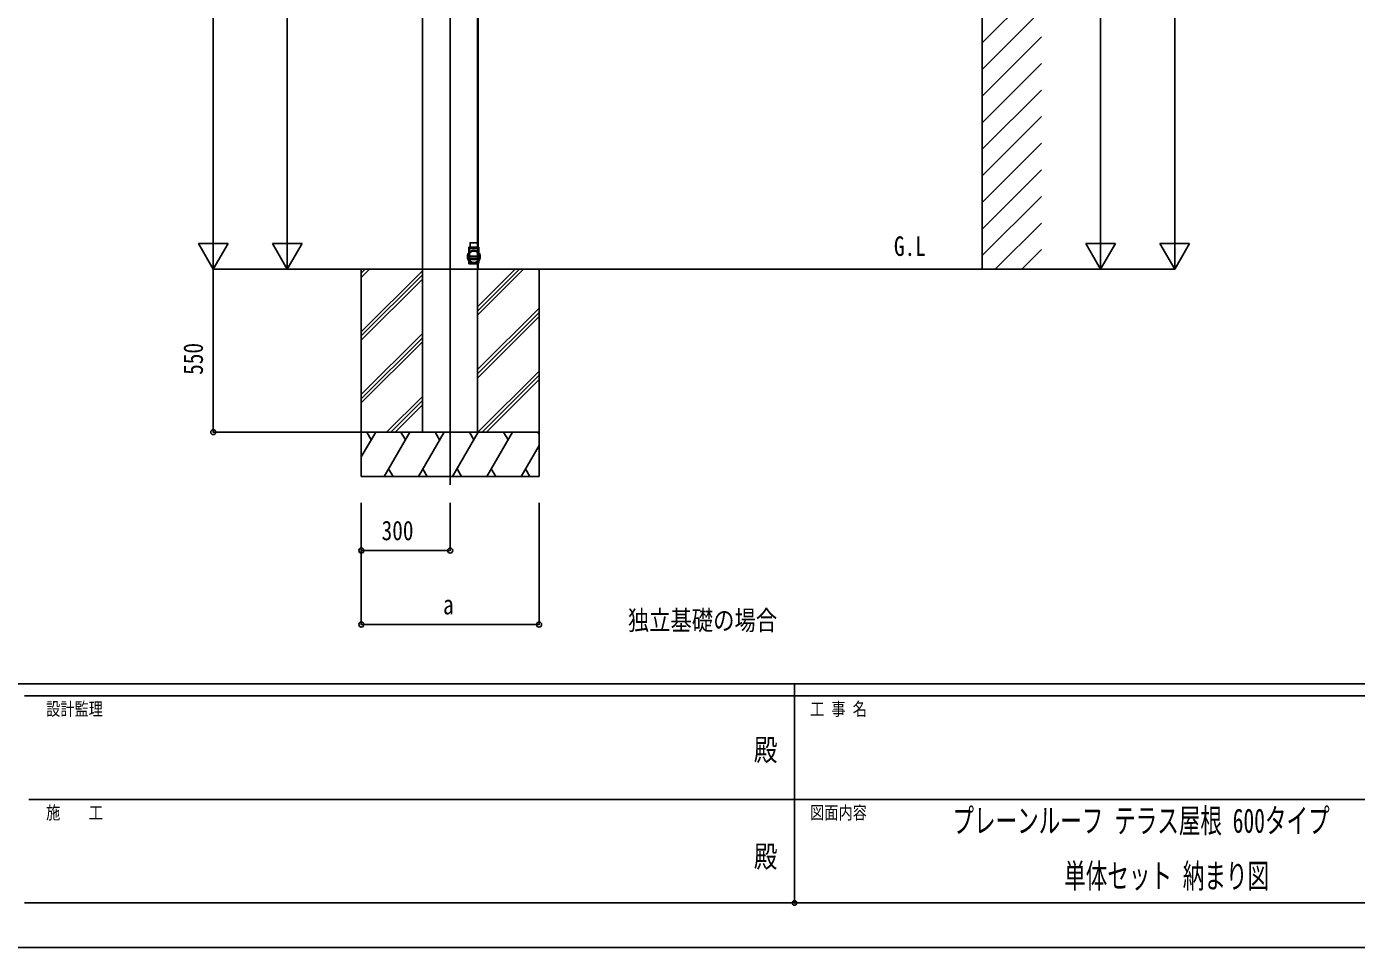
# Model space of a CAD drawing. Units: millimetres, scale not verified. Extents: x -8410 to 8410, y -5940 to 5940.
# Drawn here: x -2602 to 1887, y -5940 to -2831 of the extents above; entities that cross this region are included whole.
import ezdxf
from ezdxf.enums import TextEntityAlignment as Align

# ---------------------------------------------------------------- set-up
doc = ezdxf.new("R2010")
doc.units = ezdxf.units.MM
doc.header["$LTSCALE"] = 30
doc.header["$PDMODE"] = 32
doc.header["$PDSIZE"] = 15
for name, color, linetype in [('0-2_USER1', 3, 'Continuous'), ('0-3_YKK_11', 7, 'Continuous'), ('0-5_YKK_12', 2, 'Continuous'), ('0-6_YKK_A1', 4, 'Continuous'), ('0-7_YKK_D', 6, 'Continuous'), ('0-8_YKK_ZWAK', 7, 'Continuous')]:
    doc.layers.add(name, color=color, linetype=linetype)
doc.styles.add('ＭＳ ゴシック', font='')
doc.styles.get('ＭＳ ゴシック').set_extended_font_data('MS Gothic')

msp = doc.modelspace()

# ---------------------------------------------------------------- linework, layer by layer
at = {"layer": '0-3_YKK_11'}
msp.add_line((-872.35, -3650), (-872.35, -4350), dxfattribs=at)
at = {"layer": '0-5_YKK_12'}
msp.add_line((-1172.35, -924.5), (-1172.35, -4377.48), dxfattribs=at)
at = {"layer": '0-6_YKK_A1'}
for p, q in [((623.65, -519.77), (623.65, -3650)), ((-1266.35, -3650), (-1266.35, -931.83)), ((-1079.65, -3650), (-1079.65, -1133.4)), ((-1078.35, -3650), (-1078.35, -1451.45)), ((623.65, -2885.69), (823.65, -2685.69)), ((623.65, -2975.5), (823.65, -2775.5)), ((623.65, -3065.3), (823.65, -2865.3)), ((623.65, -3155.1), (823.65, -2955.1)), ((623.65, -3244.9), (823.65, -3044.9)), ((623.65, -3334.71), (823.65, -3134.71)), ((623.65, -3424.51), (823.65, -3224.51)), ((623.65, -3514.31), (823.65, -3314.31)), ((623.65, -3604.11), (823.65, -3404.11)), ((667.56, -3650), (823.65, -3493.92)), ((-1108.15, -3575), (-1109.15, -3575)), ((-1109.15, -3575), (-1109.15, -3632)), ((-1109.15, -3575), (-1108.15, -3575)), ((-1079.75, -3575), (-1109.15, -3575)), ((-1107.87, -3575.8), (-1108.02, -3593.09)), ((-1107.87, -3575.8), (-1107.87, -3575.5)), ((-1107.87, -3575.5), (-1107.87, -3575.8)), ((-1107.87, -3575.5), (-1077.13, -3575.5)), ((-1107.25, -3592.31), (-1107.25, -3575.5)), ((-1107.25, -3575.5), (-1077.75, -3575.5)), ((-1107.25, -3575.5), (-1107.25, -3606)), ((-1105.75, -3580.5), (-1107.25, -3580.5)), ((-1107.25, -3580.5), (-1107.25, -3615.16)), ((-1107.25, -3580.5), (-1107.25, -3592.31)), ((-1107.25, -3605.5), (-1107.25, -3580.5)), ((-1107.25, -3595.23), (-1107.25, -3580.5)), ((-1107.15, -3579.5), (-1106.74, -3579.5)), ((-1106.74, -3579.5), (-1102.1, -3579.5)), ((-1105.85, -3579.5), (-1106.15, -3579.5)), ((-1105.25, -3561), (-1105.25, -3580)), ((-1080.25, -3560.5), (-1104.75, -3560.5)), ((-1102.56, -3579.5), (-1102.78, -3579.5)), ((-1101.85, -3579.5), (-1102.1, -3579.5)), ((-1102.1, -3579.5), (-1101.85, -3579.5)), ((-1101.53, -3579.5), (-1101.74, -3579.5)), ((-1099.61, -3579.5), (-1099.43, -3579.5)), ((-1099.43, -3579.5), (-1098.88, -3579.5)), ((-1098.88, -3579.5), (-1098.69, -3579.5)), ((-1096.56, -3579.5), (-1096.78, -3579.5)), ((-1095.53, -3579.5), (-1095.74, -3579.5)), ((-1095, -3586.54), (-1095, -3588.56)), ((-1091.25, -3579.5), (-1092.15, -3579.5)), ((-1091.25, -3579.5), (-1092.15, -3579.5)), ((-1088.55, -3579.5), (-1091.85, -3579.5)), ((-1090, -3588.56), (-1090, -3586.55)), ((-1089.14, -3579.5), (-1089.29, -3579.5)), ((-1088.55, -3579.5), (-1088.25, -3579.5)), ((-1088.25, -3575), (-1087.95, -3575)), ((-1087.95, -3575), (-1087.65, -3575)), ((-1087.45, -3575), (-1086.95, -3575)), ((-1086.95, -3575), (-1086.65, -3575)), ((-1080.75, -3575), (-1080.45, -3575)), ((-1080.45, -3575), (-1080.15, -3575)), ((-1080.15, -3575), (-1080.45, -3575)), ((-1079.75, -3575), (-1080.15, -3575)), ((-1079.75, -3561), (-1079.75, -3580)), ((-1079.45, -3575), (-1079.75, -3575)), ((-1079.75, -3575), (-1079.45, -3575)), ((-1079.65, -3579.5), (-1079.35, -3579.5)), ((-1079.35, -3579.5), (-1079.65, -3579.5)), ((-1079.65, -3579.5), (-1079.35, -3579.5)), ((-1079.35, -3579.5), (-1079.65, -3579.5)), ((-1079.35, -3579.5), (-1079.05, -3579.5)), ((-1077.75, -3580.5), (-1079.25, -3580.5)), ((-1078.15, -3579.5), (-1078.45, -3579.5)), ((-1078.45, -3579.5), (-1078.15, -3579.5)), ((-1077.75, -3592.31), (-1077.75, -3575.5)), ((-1077.75, -3575.5), (-1077.75, -3606)), ((-1077.75, -3580.5), (-1077.75, -3615.16)), ((-1077.75, -3595.23), (-1077.75, -3580.5)), ((-1077.75, -3580.5), (-1077.75, -3592.31)), ((-1077.13, -3575.8), (-1077.13, -3575.5)), ((-1077.13, -3575.5), (-1077.13, -3575.8)), ((-1076.98, -3593.09), (-1077.13, -3575.8)), ((757.37, -3650), (823.65, -3583.72)), ((-1113.85, -3607.75), (-1109.15, -3607.75)), ((-1109.15, -3607.75), (-1108.96, -3629.7)), ((-1109.03, -3621.26), (-1109.15, -3607.75)), ((-1109.15, -3607.75), (-1108.15, -3607.75)), ((-1109.15, -3632), (-1108.15, -3632)), ((-1108.15, -3632), (-1109.15, -3632)), ((-1109.15, -3632), (-1079.75, -3632)), ((-1109.03, -3594.21), (-1109.03, -3594.24)), ((-1109.03, -3621.29), (-1109.03, -3621.26)), ((-1108.96, -3629.7), (-1109.03, -3621.29)), ((-1108.15, -3632), (-1088.25, -3632)), ((-1107.96, -3630), (-1107.96, -3629.7)), ((-1107.96, -3629.7), (-1107.96, -3630)), ((-1107.25, -3620.27), (-1107.25, -3595.23)), ((-1077.75, -3605.5), (-1107.25, -3605.5)), ((-1107.25, -3605.5), (-1107.25, -3606)), ((-1107.25, -3606), (-1077.75, -3606)), ((-1077.75, -3608.5), (-1107.25, -3608.5)), ((-1107.25, -3630), (-1107.25, -3608.5)), ((-1107.25, -3627.06), (-1107.25, -3615.16)), ((-1105.25, -3617.3), (-1107.25, -3617.3)), ((-1107.25, -3617.3), (-1107.25, -3630)), ((-1107.25, -3620.27), (-1107.25, -3627.06)), ((-1107.25, -3629.65), (-1107.25, -3623.19)), ((-1107.25, -3630), (-1107.25, -3623.19)), ((-1077.75, -3630), (-1107.25, -3630)), ((-1105.25, -3630), (-1107.25, -3630)), ((-1107.24, -3615.25), (-1105.25, -3615.25)), ((-1105.25, -3614.93), (-1105.25, -3614.43)), ((-1105.25, -3617.39), (-1105.25, -3617.3)), ((-1105.25, -3617.3), (-1105.25, -3630)), ((-1105.25, -3617.39), (-1079.75, -3617.39)), ((-1105.25, -3630), (-1105.25, -3617.39)), ((-1105.25, -3626.84), (-1095.64, -3626.84)), ((-1105.25, -3630), (-1079.75, -3630)), ((-1095, -3606), (-1095, -3608.5)), ((-1095, -3606), (-1090, -3606)), ((-1094.98, -3608.5), (-1090.02, -3608.5)), ((-1090, -3608.5), (-1090, -3606)), ((-1088.25, -3632), (-1087.95, -3632)), ((-1087.95, -3632), (-1088.25, -3632)), ((-1087.95, -3632), (-1087.65, -3632)), ((-1087.65, -3632), (-1087.95, -3632)), ((-1087.65, -3632), (-1087.45, -3632)), ((-1087.45, -3632), (-1086.95, -3632)), ((-1086.95, -3632), (-1087.45, -3632)), ((-1086.95, -3632), (-1086.65, -3632)), ((-1086.65, -3632), (-1086.95, -3632)), ((-1086.65, -3632), (-1080.75, -3632)), ((-1080.75, -3632), (-1080.45, -3632)), ((-1080.45, -3632), (-1080.75, -3632)), ((-1080.15, -3632), (-1080.45, -3632)), ((-1080.45, -3632), (-1080.15, -3632)), ((-1079.75, -3632), (-1080.15, -3632)), ((-1079.75, -3614.43), (-1079.75, -3614.93)), ((-1079.75, -3615.74), (-1079.75, -3615.25)), ((-1079.75, -3617.3), (-1079.75, -3630)), ((-1077.75, -3617.3), (-1079.75, -3617.3)), ((-1079.75, -3617.39), (-1079.75, -3617.3)), ((-1079.75, -3630), (-1079.75, -3617.39)), ((-1079.75, -3627.66), (-1079.75, -3626.84)), ((-1077.75, -3630), (-1079.75, -3630)), ((-1077.75, -3595.23), (-1077.75, -3620.27)), ((-1077.75, -3608.5), (-1077.75, -3630)), ((-1077.75, -3617.3), (-1077.75, -3630)), ((-1077.75, -3623.19), (-1077.75, -3630)), ((-1076.85, -3607.75), (-1077.04, -3629.7)), ((-1077.04, -3629.7), (-1076.98, -3622.41)), ((-1077.04, -3630), (-1077.04, -3629.7)), ((-1077.04, -3629.7), (-1077.04, -3630)), ((-1077.04, -3630), (-1076.34, -3630)), ((-1076.85, -3607.75), (-1075.85, -3607.75)), ((-1076.04, -3629.7), (-1075.85, -3607.75)), ((-1075.97, -3621.29), (-1076.04, -3629.7)), ((-1075.85, -3607.75), (-1075.97, -3594.24)), ((-1075.97, -3621.26), (-1075.85, -3607.75)), ((-1075.97, -3621.29), (-1075.97, -3621.26)), ((-1075.85, -3607.75), (-1071.15, -3607.75)), ((-1763.53, -3650), (896.39, -3650)), ((-1472.35, -3650), (-1472.35, -4350)), ((-1472.35, -3677.38), (-1444.97, -3650)), ((-1472.35, -3663.24), (-1459.11, -3650)), ((-1472.35, -3861.23), (-1266.35, -3655.23)), ((-1472.35, -3875.37), (-1266.35, -3669.37)), ((-1266.35, -3650), (-1266.35, -4200)), ((-1079.65, -3650), (-1079.65, -4200)), ((-1079.65, -3805.18), (-924.47, -3650)), ((-1079.65, -3791.04), (-938.61, -3650)), ((-1079.65, -3776.9), (-952.75, -3650)), ((-1472.35, -3889.51), (-1266.35, -3683.51)), ((-1079.65, -3989.03), (-872.35, -3781.73)), ((-1079.65, -4003.17), (-872.35, -3795.87)), ((-1079.65, -4017.31), (-872.35, -3810.01)), ((-1472.35, -4073.36), (-1266.35, -3867.36)), ((-1472.35, -4087.5), (-1266.35, -3881.5)), ((-1472.35, -4101.64), (-1266.35, -3895.65)), ((-1078.49, -4200), (-872.35, -3993.86)), ((-1064.35, -4200), (-872.35, -4008)), ((-1050.21, -4200), (-872.35, -4022.14)), ((-1386.86, -4200), (-1266.35, -4079.49)), ((-1372.72, -4200), (-1266.35, -4093.63)), ((-1358.58, -4200), (-1266.35, -4107.78)), ((-872.35, -4200), (-1472.35, -4200)), ((-1472.35, -4283.83), (-1423.95, -4200)), ((-1438.95, -4225.98), (-1453.95, -4200)), ((-1395.09, -4350), (-1308.48, -4200)), ((-1323.48, -4225.98), (-1338.49, -4200)), ((-1279.62, -4350), (-1193.01, -4200)), ((-1266.35, -4200), (-1079.65, -4200)), ((-1208.01, -4225.98), (-1223.02, -4200)), ((-1164.15, -4350), (-1077.54, -4200)), ((-1092.54, -4225.98), (-1107.55, -4200)), ((-1048.68, -4350), (-962.07, -4200)), ((-977.07, -4225.98), (-992.07, -4200)), ((-876.6, -4200), (-872.35, -4207.36)), ((-933.21, -4350), (-872.35, -4244.6)), ((-1472.35, -4350), (-872.35, -4350)), ((-1380.09, -4324.02), (-1365.09, -4350)), ((-1264.62, -4324.02), (-1249.62, -4350)), ((-1149.15, -4324.02), (-1134.15, -4350)), ((-1033.68, -4324.02), (-1018.68, -4350)), ((-918.21, -4324.02), (-903.21, -4350))]:
    msp.add_line(p, q, dxfattribs=at)
for points in [[(-1109.03, -3594.21), (-1108.87, -3575.8), (-1109.15, -3607.75), (-1109.03, -3594.24)], [(-1107.87, -3575.5), (-1108.57, -3575.5), (-1107.87, -3575.5)], [(-1080.45, -3575), (-1080.75, -3575), (-1086.65, -3575), (-1086.95, -3575), (-1087.45, -3575), (-1087.65, -3575), (-1087.95, -3575), (-1088.25, -3575), (-1108.15, -3575)], [(-1108.15, -3607.75), (-1107.87, -3575.8), (-1077.13, -3575.8), (-1076.85, -3607.75)], [(-1091.25, -3579.5), (-1089.29, -3579.5), (-1089.14, -3579.5), (-1079.65, -3579.5), (-1079.35, -3579.5), (-1079.65, -3579.5), (-1098.69, -3579.5), (-1098.88, -3579.5), (-1099.43, -3579.5), (-1099.61, -3579.5), (-1106.65, -3579.5), (-1107.15, -3579.5)], [(-1106.74, -3579.5), (-1107.15, -3579.5), (-1106.65, -3579.5)], [(-1106.15, -3579.5), (-1105.9, -3579.5), (-1101.27, -3579.5), (-1100.85, -3579.5), (-1101.27, -3579.5)], [(-1105.9, -3579.5), (-1106.15, -3579.5), (-1105.85, -3579.5), (-1102.78, -3579.5), (-1102.56, -3579.5), (-1101.74, -3579.5), (-1101.53, -3579.5), (-1096.78, -3579.5), (-1096.56, -3579.5), (-1095.74, -3579.5), (-1095.53, -3579.5), (-1079.65, -3579.5)], [(-1087.95, -3579.5), (-1088.25, -3579.5), (-1088.55, -3579.5)], [(-1088.25, -3579.5), (-1087.95, -3579.5), (-1079.65, -3579.5), (-1079.35, -3579.5), (-1079.65, -3579.5)], [(-1079.45, -3575), (-1079.75, -3575), (-1079.45, -3575)], [(-1078.45, -3579.5), (-1079.05, -3579.5), (-1079.35, -3579.5)], [(-1077.75, -3606), (-1077.75, -3605.5), (-1077.75, -3580.5)], [(-1077.13, -3575.5), (-1076.43, -3575.5), (-1077.13, -3575.5)], [(-1075.85, -3607.75), (-1076.13, -3575.8), (-1075.97, -3594.21), (-1075.97, -3594.24)], [(-1107.96, -3630), (-1108.66, -3630), (-1107.96, -3630)], [(-1107.96, -3629.7), (-1108.15, -3607.75), (-1076.85, -3607.75)], [(-1108.02, -3622.41), (-1107.96, -3629.7), (-1077.04, -3629.7)], [(-1076.34, -3630), (-1077.04, -3630), (-1107.96, -3630)], [(-1077.75, -3629.65), (-1107.25, -3629.65), (-1107.25, -3617.3)], [(-1105.25, -3615.74), (-1106.75, -3615.74), (-1106.75, -3627.66)], [(-1105.25, -3627.66), (-1106.75, -3627.66), (-1106.75, -3620.84)], [(-1105.25, -3614.43), (-1079.75, -3614.43), (-1079.75, -3615.25), (-1077.76, -3615.25)], [(-1105.25, -3614.43), (-1105.25, -3615.25), (-1105.25, -3615.74), (-1105.25, -3627.66)], [(-1079.75, -3626.84), (-1079.75, -3614.93), (-1105.25, -3614.93)], [(-1105.25, -3627.66), (-1105.25, -3626.84), (-1105.25, -3614.93)], [(-1095.64, -3626.84), (-1089.37, -3626.84), (-1079.75, -3626.84)], [(-1078.25, -3627.66), (-1078.25, -3615.74), (-1079.75, -3615.74), (-1079.75, -3627.66)], [(-1078.25, -3620.84), (-1078.25, -3627.66), (-1079.75, -3627.66)], [(-1079.45, -3632), (-1079.75, -3632), (-1079.45, -3632)], [(-1079.45, -3632), (-1079.75, -3632), (-1079.45, -3632)], [(-1077.75, -3615.16), (-1077.75, -3627.06), (-1077.75, -3620.27)], [(-1077.75, -3623.19), (-1077.75, -3629.65), (-1077.75, -3617.3)]]:
    msp.add_lwpolyline(points, dxfattribs=at)
for points in [[(-1090, -3586.55), (-1090.14, -3586.53), (-1090.55, -3586.49), (-1091.17, -3586.44), (-1091.95, -3586.41), (-1092.78, -3586.4), (-1093.58, -3586.43), (-1094.27, -3586.47), (-1094.75, -3586.52), (-1094.99, -3586.55), (-1094.94, -3586.54), (-1094.62, -3586.51), (-1094.07, -3586.46), (-1093.33, -3586.42), (-1092.5, -3586.4), (-1091.68, -3586.42), (-1090.95, -3586.46), (-1090.39, -3586.51), (-1090.07, -3586.54)], [(-1090, -3588.56), (-1090.14, -3588.54), (-1090.54, -3588.5), (-1091.17, -3588.45), (-1091.95, -3588.41), (-1092.78, -3588.4), (-1093.58, -3588.43), (-1094.26, -3588.48), (-1094.75, -3588.53), (-1094.99, -3588.56), (-1094.94, -3588.55), (-1094.62, -3588.52), (-1094.07, -3588.46), (-1093.34, -3588.42), (-1092.51, -3588.4), (-1091.69, -3588.42), (-1090.96, -3588.46), (-1090.39, -3588.52), (-1090.07, -3588.55)]]:
    msp.add_lwpolyline(points, close=True, dxfattribs=at)
for radius in [21.01, 20.71, 19.35]:
    msp.add_circle((-1092.5, -3607.75), radius, dxfattribs=at)
for centre, radius, start, end in [((-1108.57, -3575.8), 0.3, 90, 179.5), ((-1108.57, -3575.8), 0.3, 90, 179.5), ((-1092.5, -3607.75), 21.35, 43.36205, 136.63795), ((-1092.5, -3607.75), 21.35, 46.30126, 133.69874), ((-1092.5, -3607.75), 21.35, 46.30126, 133.69874), ((-1092.5, -3607.75), 19.35, 40.33493, 139.66507), ((-1105.75, -3580), 0.5, 270, 0), ((-1105.75, -3580), 0.5, 270, 0), ((-1105.75, -3580), 0.5, 270, 0), ((-1105.75, -3580), 0.5, 270, 0), ((-1104.75, -3561), 0.5, 90, 180), ((-1104.75, -3561), 0.5, 90, 180), ((-1104.75, -3561), 0.5, 90, 180), ((-1104.75, -3561), 0.5, 90, 180), ((-1080.25, -3561), 0.5, 0, 90), ((-1080.25, -3561), 0.5, 0, 90), ((-1080.25, -3561), 0.5, 0, 90), ((-1080.25, -3561), 0.5, 0, 90), ((-1079.25, -3580), 0.5, 180, 270), ((-1079.25, -3580), 0.5, 180, 270), ((-1079.25, -3580), 0.5, 180, 270), ((-1079.25, -3580), 0.5, 180, 270), ((-1076.43, -3575.8), 0.3, 0.5, 90), ((-1076.43, -3575.8), 0.3, 0.5, 90), ((-1092.5, -3607.75), 21.35, 140.74511, 179.99127), ((-1092.5, -3607.75), 21.35, 180.00873, 219.25489), ((-1092.5, -3607.75), 19.35, 139.66507, 220.33493), ((-1121.33, -3582.12), 17.24, 315.49151, 320.50828), ((-1087.29, -3602.73), 28.59, 220.48787, 223.51234), ((-1108.66, -3629.7), 0.3, 180.5, 270), ((-1108.66, -3629.7), 0.3, 180.5, 270), ((-1092.5, -3607.75), 21.35, 223.36205, 316.63795), ((-1092.5, -3607.75), 19.35, 220.33493, 222.57146), ((-1092.5, -3607.75), 21.35, 226.30126, 313.69874), ((-1092.5, -3607.75), 21.35, 226.30126, 313.69874), ((-1092.5, -3607.75), 19.35, 222.57146, 260.67495), ((-1092.5, -3607.75), 19.35, 260.67495, 279.32505), ((-1092.5, -3607.75), 19.35, 279.32505, 317.42854), ((-1092.5, -3607.75), 19.35, 317.42854, 319.66507), ((-1092.5, -3607.75), 19.35, 319.66507, 40.33493), ((-1097.71, -3612.77), 28.59, 40.48787, 43.51234), ((-1063.68, -3633.38), 17.24, 135.49151, 140.50828), ((-1076.34, -3629.7), 0.3, 270, 359.5), ((-1076.34, -3629.7), 0.3, 270, 359.5), ((-1092.5, -3607.75), 21.35, 0.00873, 39.25489), ((-1092.5, -3607.75), 21.35, 320.74511, 359.99127)]:
    msp.add_arc(centre, radius, start, end, dxfattribs=at)
for centre, major_axis, ratio, start_param, end_param in [((-1107.87, -3575.8), (1, 0), 0.002618, 1.5708565, 3.1415767), ((-1107.87, -3575.8), (1, 0), 0.002618, 1.5708565, 3.1415767), ((-1077.13, -3575.8), (1, 0), 0.002618, 0.000016, 1.5707362), ((-1077.13, -3575.8), (1, 0), 0.002618, 0.000016, 1.5707362), ((-1107.96, -3629.7), (1, 0), 0.002618, 3.1416086, 4.7123288), ((-1107.96, -3629.7), (1, 0), 0.002618, 3.1416086, 4.7123288), ((-1106.75, -3615.16), (0, 0.508), 0.984808, 1.5707963, 1.7453293), ((-1106.75, -3627.06), (0, 0.596), 0.8391, 1.5707963, 3.1415927), ((-1106.75, -3615.25), (-0.383, 0.383), 0.8391, 0.8726646, 2.268928), ((-1078.25, -3615.25), (0.383, 0.383), 0.8391, 4.0142573, 5.4105207), ((-1078.25, -3627.06), (0, 0.596), 0.8391, 3.1415927, 4.712389), ((-1078.25, -3615.16), (0, -0.508), 0.984808, 1.3962634, 1.5707963), ((-1077.04, -3629.7), (1, 0), 0.002618, 4.7124491, 6.2831693), ((-1077.04, -3629.7), (1, 0), 0.002618, 4.7124491, 6.2831693)]:
    msp.add_ellipse(centre, major_axis=major_axis, ratio=ratio, start_param=start_param, end_param=end_param, dxfattribs=at)
at = {"layer": '0-7_YKK_D'}
for p, q in [((1273.65, -953.59), (1273.65, -3550)), ((-1972.35, -1027), (-1972.35, -3550)), ((1023.65, -3550), (1023.65, -1147.47)), ((-1722.35, -1250), (-1722.35, -3550)), ((-1972.35, -3650), (-1972.35, -3476.8)), ((-1722.35, -3650), (-1722.35, -3476.8)), ((1023.65, -3650), (1023.65, -3476.8)), ((1273.65, -3650), (1273.65, -3476.8)), ((-1972.35, -3650), (-2022.35, -3563.4)), ((-1922.35, -3563.4), (-2022.35, -3563.4)), ((-1972.35, -3650), (-1922.35, -3563.4)), ((-1722.35, -3650), (-1772.35, -3563.4)), ((-1672.35, -3563.4), (-1772.35, -3563.4)), ((-1722.35, -3650), (-1672.35, -3563.4)), ((1023.65, -3650), (973.65, -3563.4)), ((1073.65, -3563.4), (973.65, -3563.4)), ((1023.65, -3650), (1073.65, -3563.4)), ((1273.65, -3650), (1223.65, -3563.4)), ((1323.65, -3563.4), (1223.65, -3563.4)), ((1273.65, -3650), (1323.65, -3563.4)), ((-1765.53, -3650), (-1973.35, -3650)), ((-1764.53, -3650), (-1973.35, -3650)), ((-1972.35, -3650), (-1972.35, -4200)), ((897.39, -3650), (1024.65, -3650)), ((897.39, -3650), (1274.65, -3650)), ((-1474.25, -4200), (-1973.35, -4200)), ((-1472.35, -4438.99), (-1472.35, -4851)), ((-1472.35, -4438.99), (-1472.35, -4601)), ((-1172.35, -4438.99), (-1172.35, -4601)), ((-872.35, -4438.99), (-872.35, -4851)), ((-1472.35, -4600), (-1172.35, -4600)), ((-1472.35, -4850), (-872.35, -4850))]:
    msp.add_line(p, q, dxfattribs=at)
for centre in [(-1972.35, -4200), (-1472.35, -4600), (-1172.35, -4600), (-1472.35, -4850), (-872.35, -4850)]:
    msp.add_circle(centre, 8.5, dxfattribs=at)
at = {"layer": '0-8_YKK_ZWAK'}
for p, q in [((7790.04, -5050), (-7809.96, -5050)), ((-9.96, -5050), (-9.96, -5790)), ((-9.96, -5090), (-2609.96, -5090)), ((2590.04, -5090), (-9.96, -5090)), ((-2594.96, -5440), (-9.96, -5440)), ((-9.96, -5440), (2590.04, -5440)), ((-2609.96, -5790), (-9.96, -5790)), ((-9.96, -5790), (2590.04, -5790))]:
    msp.add_line(p, q, dxfattribs=at)
msp.add_lwpolyline([(-8410, -5940), (8410, -5940), (8410, 5940), (-8410, 5940)], close=True, dxfattribs=at)
msp.add_point((-9.96, -5790), dxfattribs=at)

# ---------------------------------------------------------------- texts
at = {"layer": '0-2_USER1', "style": 'ＭＳ ゴシック'}
for s, height, width, p in [('G.L', 65.98, 0.8, (325.72, -3624.69)), ('独立基礎の場合', 65.98, 0.8, (-572.52, -4888.33)), ('プレーンルーフ テラス屋根 600タイプ', 82.11, 0.65, (523.29, -5577.67)), (' 単体セット 納まり図', 82.11, 0.65, (864.33, -5764.33))]:
    msp.add_text(s, height=height, dxfattribs=dict(at, width=width)).set_placement(p, align=Align.BOTTOM_LEFT)
at = {"layer": '0-7_YKK_D', "style": 'ＭＳ ゴシック', "width": 0.8}
msp.add_text('550', height=65.98, rotation=90, dxfattribs=at).set_placement((-1987.35, -4006.6), align=Align.BOTTOM_LEFT)
for s, p in [('300', (-1403.95, -4585)), ('a', (-1196.35, -4835))]:
    msp.add_text(s, height=65.98, dxfattribs=at).set_placement(p, align=Align.BOTTOM_LEFT)
at = {"layer": '0-8_YKK_ZWAK', "style": 'ＭＳ ゴシック', "width": 0.8}
for s, height, p in [('設計監理', 43.99, (-2536.63, -5170)), ('工 事 名', 43.99, (42.54, -5170)), ('殿', 73.31, (-147.33, -5331.67)), ('施\u3000\u3000工', 43.99, (-2536.63, -5520)), ('図面内容', 43.99, (42.54, -5520)), ('殿', 73.31, (-147.33, -5691.67))]:
    msp.add_text(s, height=height, dxfattribs=at).set_placement(p, align=Align.BOTTOM_LEFT)

doc.saveas('drawing.dxf')
